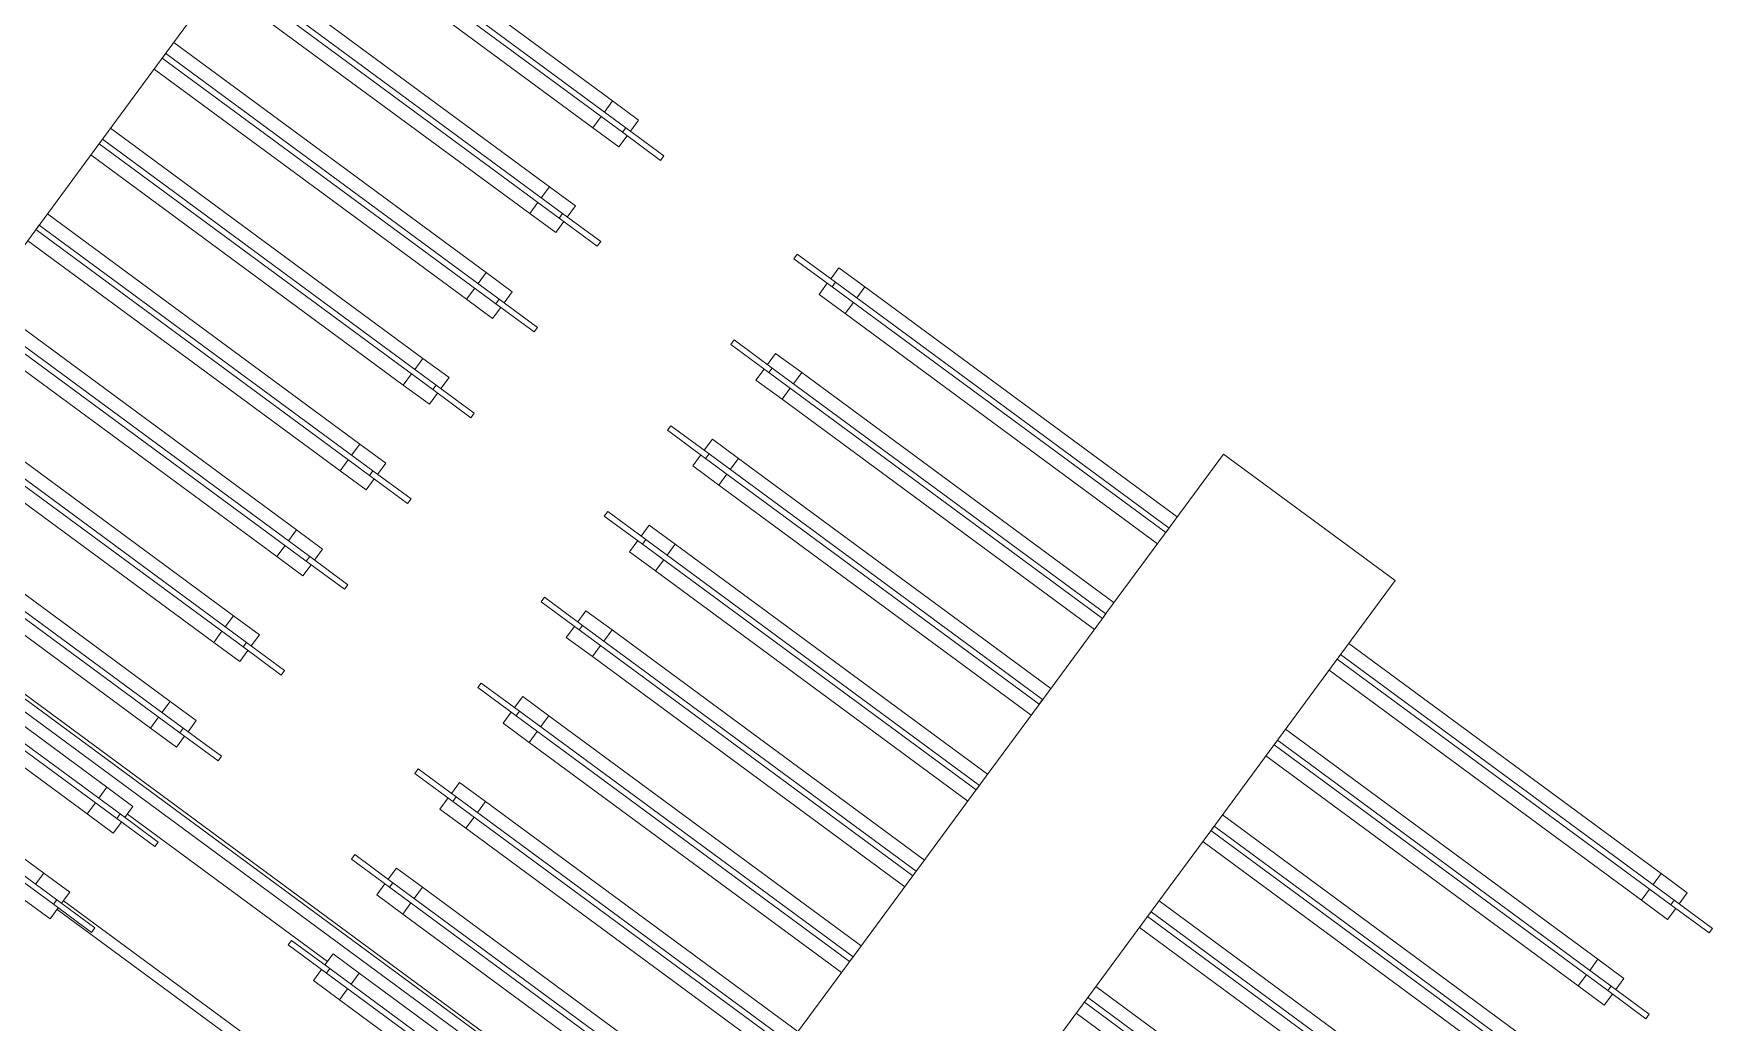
# Model space of a CAD drawing. Header units: metres. Extents: x 432095 to 435012, y 2470938 to 2473256.
# Drawn here: x 433772.481 to 433773.19, y 2471291.926 to 2471292.343 of the extents above; entities that cross this region are included whole.
import ezdxf

# ---------------------------------------------------------------- set-up
doc = ezdxf.new("R2010")
doc.units = ezdxf.units.M
doc.header["$MEASUREMENT"] = 0
doc.layers.add('cong trinh tram 110kv', color=7, linetype='Continuous', lineweight=5)

# ---------------------------------------------------------------- blocks, each defined once
blk = doc.blocks.new('MB D$0$mba 1')
at = {"layer": 'cong trinh tram 110kv'}
for p, q in [((-19055.21, 4126.45), (-19068.87, 4126.45)), ((-19055.21, 4126.45), (-19055.21, 4120.65)), ((-19057.71, 4120.65), (-19232.71, 4120.65)), ((-19057.71, 4120.65), (-19037.71, 4120.65)), ((-19057.71, 4120.65), (-19057.71, 4118.25)), ((-19055.21, 4121.45), (-18950.21, 4121.45)), ((-19037.71, 4118.25), (-19037.71, 4120.65)), ((-19232.71, 4118.25), (-19057.71, 4118.25)), ((-19068.87, 4112.45), (-19232.71, 4112.45)), ((-19068.87, 4112.45), (-19068.87, 4118.25)), ((-19068.87, 4112.45), (-19055.21, 4112.45)), ((-19037.71, 4118.25), (-19057.71, 4118.25)), ((-19055.21, 4112.45), (-19055.21, 4118.25)), ((-19055.21, 4116.95), (-18950.21, 4116.95)), ((-19232.71, 4081.45), (-19068.87, 4081.45)), ((-19055.21, 4081.45), (-19068.87, 4081.45)), ((-19068.87, 4081.45), (-19068.87, 4075.65)), ((-19055.21, 4081.45), (-19055.21, 4075.65)), ((-18936.55, 4081.45), (-18950.21, 4081.45)), ((-18950.21, 4081.45), (-18950.21, 4075.65)), ((-18936.55, 4081.45), (-18772.71, 4081.45)), ((-18936.55, 4081.45), (-18936.55, 4075.65)), ((-19057.71, 4075.65), (-19232.71, 4075.65)), ((-19232.71, 4073.25), (-19057.71, 4073.25)), ((-19068.87, 4067.45), (-19068.87, 4073.25)), ((-19057.71, 4075.65), (-19037.71, 4075.65)), ((-19057.71, 4075.65), (-19057.71, 4073.25)), ((-19037.71, 4073.25), (-19057.71, 4073.25)), ((-19055.21, 4067.45), (-19055.21, 4073.25)), ((-19055.21, 4071.45), (-18950.21, 4071.45)), ((-19037.71, 4073.25), (-19037.71, 4075.65)), ((-18967.71, 4075.65), (-18947.71, 4075.65)), ((-18967.71, 4075.65), (-18967.71, 4073.25)), ((-18947.71, 4073.25), (-18967.71, 4073.25)), ((-18950.21, 4067.45), (-18950.21, 4073.25)), ((-18947.71, 4073.25), (-18947.71, 4075.65)), ((-18772.71, 4075.65), (-18947.71, 4075.65)), ((-18947.71, 4073.25), (-18772.71, 4073.25)), ((-18936.55, 4067.45), (-18936.55, 4073.25)), ((-19068.87, 4067.45), (-19232.71, 4067.45)), ((-19232.71, 4062.45), (-18772.71, 4062.45)), ((-19068.87, 4067.45), (-19055.21, 4067.45)), ((-18950.21, 4067.45), (-18936.55, 4067.45)), ((-18772.71, 4067.45), (-18936.55, 4067.45)), ((-19232.71, 4057.95), (-18772.71, 4057.95)), ((-19232.71, 4056.45), (-18772.71, 4056.45)), ((-19232.71, 4036.45), (-19068.87, 4036.45)), ((-19055.21, 4036.45), (-19068.87, 4036.45)), ((-19068.87, 4036.45), (-19068.87, 4030.65)), ((-19055.21, 4036.45), (-19055.21, 4030.65)), ((-18936.55, 4036.45), (-18950.21, 4036.45)), ((-18950.21, 4036.45), (-18950.21, 4030.65)), ((-18936.55, 4036.45), (-18772.71, 4036.45)), ((-18936.55, 4036.45), (-18936.55, 4030.65)), ((-19057.71, 4030.65), (-19232.71, 4030.65)), ((-19232.71, 4028.25), (-19057.71, 4028.25)), ((-19068.87, 4022.45), (-19068.87, 4028.25)), ((-19057.71, 4030.65), (-19037.71, 4030.65)), ((-19057.71, 4030.65), (-19057.71, 4028.25)), ((-19037.71, 4028.25), (-19057.71, 4028.25)), ((-19055.21, 4022.45), (-19055.21, 4028.25)), ((-19037.71, 4028.25), (-19037.71, 4030.65)), ((-18967.71, 4030.65), (-18947.71, 4030.65)), ((-18967.71, 4030.65), (-18967.71, 4028.25)), ((-18947.71, 4028.25), (-18967.71, 4028.25)), ((-18950.21, 4022.45), (-18950.21, 4028.25)), ((-18947.71, 4028.25), (-18947.71, 4030.65)), ((-18772.71, 4030.65), (-18947.71, 4030.65)), ((-18947.71, 4028.25), (-18772.71, 4028.25)), ((-18936.55, 4022.45), (-18936.55, 4028.25)), ((-19068.87, 4022.45), (-19232.71, 4022.45)), ((-19068.87, 4022.45), (-19055.21, 4022.45)), ((-18950.21, 4022.45), (-18936.55, 4022.45)), ((-18772.71, 4022.45), (-18936.55, 4022.45)), ((-19232.71, 3991.45), (-19068.87, 3991.45)), ((-19055.21, 3991.45), (-19068.87, 3991.45)), ((-19068.87, 3991.45), (-19068.87, 3985.65)), ((-19055.21, 3991.45), (-19055.21, 3985.65)), ((-18936.55, 3991.45), (-18950.21, 3991.45)), ((-18950.21, 3991.45), (-18950.21, 3985.65)), ((-18936.55, 3991.45), (-18772.71, 3991.45)), ((-18936.55, 3991.45), (-18936.55, 3985.65)), ((-19057.71, 3985.65), (-19232.71, 3985.65)), ((-19057.71, 3985.65), (-19037.71, 3985.65)), ((-19057.71, 3985.65), (-19057.71, 3983.25)), ((-19037.71, 3983.25), (-19037.71, 3985.65)), ((-18967.71, 3985.65), (-18947.71, 3985.65)), ((-18967.71, 3985.65), (-18967.71, 3983.25)), ((-18947.71, 3983.25), (-18947.71, 3985.65)), ((-18772.71, 3985.65), (-18947.71, 3985.65)), ((-19232.71, 3983.25), (-19057.71, 3983.25)), ((-19068.87, 3977.45), (-19232.71, 3977.45)), ((-19068.87, 3977.45), (-19068.87, 3983.25)), ((-19068.87, 3977.45), (-19055.21, 3977.45)), ((-19037.71, 3983.25), (-19057.71, 3983.25)), ((-19055.21, 3977.45), (-19055.21, 3983.25)), ((-18947.71, 3983.25), (-18967.71, 3983.25)), ((-18950.21, 3977.45), (-18950.21, 3983.25)), ((-18950.21, 3977.45), (-18936.55, 3977.45)), ((-18947.71, 3983.25), (-18772.71, 3983.25)), ((-18936.55, 3977.45), (-18936.55, 3983.25)), ((-18772.71, 3977.45), (-18936.55, 3977.45)), ((-18772.71, 3982.45), (-18772.71, 3941.45)), ((-19232.71, 3946.45), (-19068.87, 3946.45)), ((-19055.21, 3946.45), (-19068.87, 3946.45)), ((-19068.87, 3946.45), (-19068.87, 3940.65)), ((-19055.21, 3946.45), (-19055.21, 3940.65)), ((-18936.55, 3946.45), (-18950.21, 3946.45)), ((-18950.21, 3946.45), (-18950.21, 3940.65)), ((-18936.55, 3946.45), (-18772.71, 3946.45)), ((-18936.55, 3946.45), (-18936.55, 3940.65)), ((-19057.71, 3940.65), (-19232.71, 3940.65)), ((-19232.71, 3938.25), (-19057.71, 3938.25)), ((-19232.71, 3937.45), (-19232.71, 3896.45)), ((-19068.87, 3932.45), (-19068.87, 3938.25)), ((-19057.71, 3940.65), (-19037.71, 3940.65)), ((-19057.71, 3940.65), (-19057.71, 3938.25)), ((-19037.71, 3938.25), (-19057.71, 3938.25)), ((-19055.21, 3932.45), (-19055.21, 3938.25)), ((-19037.71, 3938.25), (-19037.71, 3940.65)), ((-18967.71, 3940.65), (-18947.71, 3940.65)), ((-18967.71, 3940.65), (-18967.71, 3938.25)), ((-18947.71, 3938.25), (-18967.71, 3938.25)), ((-18950.21, 3932.45), (-18950.21, 3938.25)), ((-18947.71, 3938.25), (-18947.71, 3940.65)), ((-18772.71, 3940.65), (-18947.71, 3940.65)), ((-18947.71, 3938.25), (-18772.71, 3938.25)), ((-18936.55, 3932.45), (-18936.55, 3938.25)), ((-18772.71, 3941.45), (-18772.71, 3937.45)), ((-18772.71, 3938.25), (-18772.71, 3940.65)), ((-18772.71, 3937.45), (-18772.71, 3896.45)), ((-18682.71, 3937.45), (-18682.71, 3896.45)), ((-19068.87, 3932.45), (-19232.71, 3932.45)), ((-19068.87, 3932.45), (-19055.21, 3932.45)), ((-18950.21, 3932.45), (-18936.55, 3932.45)), ((-18772.71, 3932.45), (-18936.55, 3932.45)), ((-19232.71, 3901.45), (-19068.87, 3901.45)), ((-19055.21, 3901.45), (-19068.87, 3901.45)), ((-19068.87, 3901.45), (-19068.87, 3895.65)), ((-19055.21, 3901.45), (-19055.21, 3895.65)), ((-18936.55, 3901.45), (-18950.21, 3901.45)), ((-18950.21, 3901.45), (-18950.21, 3895.65)), ((-18936.55, 3901.45), (-18772.71, 3901.45)), ((-18936.55, 3901.45), (-18936.55, 3895.65)), ((-18682.71, 3901.45), (-18518.87, 3901.45)), ((-19232.71, 3892.45), (-19232.71, 3896.45)), ((-19057.71, 3895.65), (-19232.71, 3895.65)), ((-19232.71, 3895.65), (-19232.71, 3893.25)), ((-19232.71, 3893.25), (-19057.71, 3893.25)), ((-19232.71, 3892.45), (-19232.71, 3851.45)), ((-19068.87, 3887.45), (-19068.87, 3893.25)), ((-19057.71, 3895.65), (-19037.71, 3895.65)), ((-19057.71, 3895.65), (-19057.71, 3893.25)), ((-19037.71, 3893.25), (-19057.71, 3893.25)), ((-19055.21, 3887.45), (-19055.21, 3893.25)), ((-19037.71, 3893.25), (-19037.71, 3895.65)), ((-18967.71, 3895.65), (-18947.71, 3895.65)), ((-18967.71, 3895.65), (-18967.71, 3893.25)), ((-18947.71, 3893.25), (-18967.71, 3893.25)), ((-18950.21, 3887.45), (-18950.21, 3893.25)), ((-18947.71, 3893.25), (-18947.71, 3895.65)), ((-18772.71, 3895.65), (-18947.71, 3895.65)), ((-18947.71, 3893.25), (-18772.71, 3893.25)), ((-18936.55, 3887.45), (-18936.55, 3893.25)), ((-18772.71, 3896.45), (-18772.71, 3892.45)), ((-18772.71, 3893.25), (-18772.71, 3895.65)), ((-18772.71, 3892.45), (-18772.71, 3851.45)), ((-18682.71, 3892.45), (-18682.71, 3896.45)), ((-18507.71, 3895.65), (-18682.71, 3895.65)), ((-18682.71, 3895.65), (-18682.71, 3893.25)), ((-18682.71, 3893.25), (-18507.71, 3893.25)), ((-18682.71, 3892.45), (-18682.71, 3851.45)), ((-19068.87, 3887.45), (-19232.71, 3887.45)), ((-19068.87, 3887.45), (-19055.21, 3887.45)), ((-18950.21, 3887.45), (-18936.55, 3887.45)), ((-18772.71, 3887.45), (-18936.55, 3887.45)), ((-18518.87, 3887.45), (-18682.71, 3887.45)), ((-19232.71, 3856.45), (-19068.87, 3856.45)), ((-19232.71, 3847.45), (-19232.71, 3851.45)), ((-19057.71, 3850.65), (-19232.71, 3850.65)), ((-19232.71, 3850.65), (-19232.71, 3848.25)), ((-19055.21, 3856.45), (-19068.87, 3856.45)), ((-19068.87, 3856.45), (-19068.87, 3850.65)), ((-19057.71, 3850.65), (-19037.71, 3850.65)), ((-19057.71, 3850.65), (-19057.71, 3848.25)), ((-19055.21, 3856.45), (-19055.21, 3850.65)), ((-19037.71, 3848.25), (-19037.71, 3850.65)), ((-18967.71, 3850.65), (-18947.71, 3850.65)), ((-18967.71, 3850.65), (-18967.71, 3848.25)), ((-18936.55, 3856.45), (-18950.21, 3856.45)), ((-18950.21, 3856.45), (-18950.21, 3850.65)), ((-18947.71, 3848.25), (-18947.71, 3850.65)), ((-18772.71, 3850.65), (-18947.71, 3850.65)), ((-18936.55, 3856.45), (-18772.71, 3856.45)), ((-18936.55, 3856.45), (-18936.55, 3850.65)), ((-18772.71, 3851.45), (-18772.71, 3847.45)), ((-18772.71, 3848.25), (-18772.71, 3850.65)), ((-18682.71, 3856.45), (-18518.87, 3856.45)), ((-18682.71, 3847.45), (-18682.71, 3851.45)), ((-18507.71, 3850.65), (-18682.71, 3850.65)), ((-18682.71, 3850.65), (-18682.71, 3848.25)), ((-19232.71, 3848.25), (-19057.71, 3848.25)), ((-19232.71, 3847.45), (-19232.71, 3806.45)), ((-19068.87, 3842.45), (-19068.87, 3848.25)), ((-19037.71, 3848.25), (-19057.71, 3848.25)), ((-19055.21, 3842.45), (-19055.21, 3848.25)), ((-18947.71, 3848.25), (-18967.71, 3848.25)), ((-18950.21, 3842.45), (-18950.21, 3848.25)), ((-18947.71, 3848.25), (-18772.71, 3848.25)), ((-18936.55, 3842.45), (-18936.55, 3848.25)), ((-18772.71, 3847.45), (-18772.71, 3806.45)), ((-18682.71, 3848.25), (-18507.71, 3848.25)), ((-18682.71, 3847.45), (-18682.71, 3806.45)), ((-19068.87, 3842.45), (-19232.71, 3842.45)), ((-19068.87, 3842.45), (-19055.21, 3842.45)), ((-18950.21, 3842.45), (-18936.55, 3842.45)), ((-18772.71, 3842.45), (-18936.55, 3842.45)), ((-18518.87, 3842.45), (-18682.71, 3842.45)), ((-19232.71, 3811.45), (-19068.87, 3811.45)), ((-19055.21, 3811.45), (-19068.87, 3811.45)), ((-19068.87, 3811.45), (-19068.87, 3805.65)), ((-19055.21, 3811.45), (-19055.21, 3805.65)), ((-18936.55, 3811.45), (-18950.21, 3811.45)), ((-18950.21, 3811.45), (-18950.21, 3805.65)), ((-18936.55, 3811.45), (-18772.71, 3811.45)), ((-18936.55, 3811.45), (-18936.55, 3805.65)), ((-18682.71, 3811.45), (-18518.87, 3811.45)), ((-19232.71, 3802.45), (-19232.71, 3806.45)), ((-19057.71, 3805.65), (-19232.71, 3805.65)), ((-19232.71, 3805.65), (-19232.71, 3803.25)), ((-19232.71, 3803.25), (-19057.71, 3803.25)), ((-19232.71, 3802.45), (-19232.71, 3761.45)), ((-19068.87, 3797.45), (-19068.87, 3803.25)), ((-19057.71, 3805.65), (-19037.71, 3805.65)), ((-19057.71, 3805.65), (-19057.71, 3803.25)), ((-19037.71, 3803.25), (-19057.71, 3803.25)), ((-19055.21, 3797.45), (-19055.21, 3803.25)), ((-19037.71, 3803.25), (-19037.71, 3805.65)), ((-18967.71, 3805.65), (-18947.71, 3805.65)), ((-18967.71, 3805.65), (-18967.71, 3803.25)), ((-18947.71, 3803.25), (-18967.71, 3803.25)), ((-18950.21, 3797.45), (-18950.21, 3803.25)), ((-18947.71, 3803.25), (-18947.71, 3805.65)), ((-18772.71, 3805.65), (-18947.71, 3805.65)), ((-18947.71, 3803.25), (-18772.71, 3803.25)), ((-18936.55, 3797.45), (-18936.55, 3803.25)), ((-18772.71, 3806.45), (-18772.71, 3802.45)), ((-18772.71, 3803.25), (-18772.71, 3805.65)), ((-18772.71, 3802.45), (-18772.71, 3761.45)), ((-18682.71, 3802.45), (-18682.71, 3806.45)), ((-18507.71, 3805.65), (-18682.71, 3805.65)), ((-18682.71, 3805.65), (-18682.71, 3803.25)), ((-18682.71, 3803.25), (-18507.71, 3803.25)), ((-18682.71, 3802.45), (-18682.71, 3761.45)), ((-19068.87, 3797.45), (-19232.71, 3797.45)), ((-19068.87, 3797.45), (-19055.21, 3797.45)), ((-18950.21, 3797.45), (-18936.55, 3797.45)), ((-18772.71, 3797.45), (-18936.55, 3797.45)), ((-18518.87, 3797.45), (-18682.71, 3797.45)), ((-19232.71, 3766.45), (-19068.87, 3766.45)), ((-19055.21, 3766.45), (-19068.87, 3766.45)), ((-19068.87, 3766.45), (-19068.87, 3760.65)), ((-19055.21, 3766.45), (-19055.21, 3760.65)), ((-18936.55, 3766.45), (-18950.21, 3766.45)), ((-18950.21, 3766.45), (-18950.21, 3760.65)), ((-18936.55, 3766.45), (-18772.71, 3766.45)), ((-18936.55, 3766.45), (-18936.55, 3760.65)), ((-18682.71, 3766.45), (-18518.87, 3766.45)), ((-18505.21, 3766.45), (-18518.87, 3766.45)), ((-18518.87, 3766.45), (-18518.87, 3760.65)), ((-18505.21, 3766.45), (-18505.21, 3760.65)), ((-19057.71, 3760.65), (-19232.71, 3760.65)), ((-19232.71, 3758.25), (-19057.71, 3758.25)), ((-19068.87, 3752.45), (-19068.87, 3758.25)), ((-19057.71, 3760.65), (-19037.71, 3760.65)), ((-19057.71, 3760.65), (-19057.71, 3758.25)), ((-19037.71, 3758.25), (-19057.71, 3758.25)), ((-19055.21, 3752.45), (-19055.21, 3758.25)), ((-19037.71, 3758.25), (-19037.71, 3760.65)), ((-18967.71, 3760.65), (-18947.71, 3760.65)), ((-18967.71, 3760.65), (-18967.71, 3758.25)), ((-18947.71, 3758.25), (-18967.71, 3758.25)), ((-18950.21, 3752.45), (-18950.21, 3758.25)), ((-18947.71, 3758.25), (-18947.71, 3760.65)), ((-18772.71, 3760.65), (-18947.71, 3760.65)), ((-18947.71, 3758.25), (-18772.71, 3758.25)), ((-18936.55, 3752.45), (-18936.55, 3758.25)), ((-18772.71, 3761.45), (-18772.71, 3757.45)), ((-18772.71, 3758.25), (-18772.71, 3760.65)), ((-18772.71, 3757.45), (-18772.71, 3716.45)), ((-18682.71, 3757.45), (-18682.71, 3761.45)), ((-18507.71, 3760.65), (-18682.71, 3760.65)), ((-18682.71, 3760.65), (-18682.71, 3758.25)), ((-18682.71, 3758.25), (-18507.71, 3758.25)), ((-18682.71, 3757.45), (-18682.71, 3716.45)), ((-18518.87, 3752.45), (-18518.87, 3758.25)), ((-18507.71, 3760.65), (-18487.71, 3760.65)), ((-18507.71, 3760.65), (-18507.71, 3758.25)), ((-18487.71, 3758.25), (-18507.71, 3758.25)), ((-18505.21, 3752.45), (-18505.21, 3758.25)), ((-18487.71, 3758.25), (-18487.71, 3760.65)), ((-19068.87, 3752.45), (-19232.71, 3752.45)), ((-19068.87, 3752.45), (-19055.21, 3752.45)), ((-18950.21, 3752.45), (-18936.55, 3752.45)), ((-18772.71, 3752.45), (-18936.55, 3752.45)), ((-18518.87, 3752.45), (-18682.71, 3752.45)), ((-18518.87, 3752.45), (-18505.21, 3752.45)), ((-19232.71, 3721.45), (-19068.87, 3721.45)), ((-19057.71, 3715.65), (-19232.71, 3715.65)), ((-19055.21, 3721.45), (-19068.87, 3721.45)), ((-19068.87, 3721.45), (-19068.87, 3715.65)), ((-19057.71, 3715.65), (-19037.71, 3715.65)), ((-19057.71, 3715.65), (-19057.71, 3713.25)), ((-19055.21, 3721.45), (-19055.21, 3715.65)), ((-19037.71, 3713.25), (-19037.71, 3715.65)), ((-18967.71, 3715.65), (-18947.71, 3715.65)), ((-18967.71, 3715.65), (-18967.71, 3713.25)), ((-18936.55, 3721.45), (-18950.21, 3721.45)), ((-18950.21, 3721.45), (-18950.21, 3715.65)), ((-18947.71, 3713.25), (-18947.71, 3715.65)), ((-18772.71, 3715.65), (-18947.71, 3715.65)), ((-18936.55, 3721.45), (-18772.71, 3721.45)), ((-18936.55, 3721.45), (-18936.55, 3715.65)), ((-18772.71, 3716.45), (-18772.71, 3712.45)), ((-18772.71, 3713.25), (-18772.71, 3715.65)), ((-18682.71, 3721.45), (-18518.87, 3721.45)), ((-18682.71, 3712.45), (-18682.71, 3716.45)), ((-18507.71, 3715.65), (-18682.71, 3715.65)), ((-18682.71, 3715.65), (-18682.71, 3713.25)), ((-18505.21, 3721.45), (-18518.87, 3721.45)), ((-18518.87, 3721.45), (-18518.87, 3715.65)), ((-18507.71, 3715.65), (-18487.71, 3715.65)), ((-18507.71, 3715.65), (-18507.71, 3713.25)), ((-18505.21, 3721.45), (-18505.21, 3715.65)), ((-18487.71, 3713.25), (-18487.71, 3715.65)), ((-19232.71, 3713.25), (-19057.71, 3713.25)), ((-19068.87, 3707.45), (-19068.87, 3713.25)), ((-19037.71, 3713.25), (-19057.71, 3713.25)), ((-19055.21, 3707.45), (-19055.21, 3713.25)), ((-18947.71, 3713.25), (-18967.71, 3713.25)), ((-18950.21, 3707.45), (-18950.21, 3713.25)), ((-18947.71, 3713.25), (-18772.71, 3713.25)), ((-18936.55, 3707.45), (-18936.55, 3713.25)), ((-18772.71, 3712.45), (-18772.71, 3674.45)), ((-18682.71, 3713.25), (-18507.71, 3713.25)), ((-18682.71, 3712.45), (-18682.71, 3674.45)), ((-18518.87, 3707.45), (-18518.87, 3713.25)), ((-18487.71, 3713.25), (-18507.71, 3713.25)), ((-18505.21, 3707.45), (-18505.21, 3713.25)), ((-19068.87, 3707.45), (-19232.71, 3707.45)), ((-19068.87, 3707.45), (-19055.21, 3707.45)), ((-18950.21, 3707.45), (-18936.55, 3707.45)), ((-18772.71, 3707.45), (-18936.55, 3707.45)), ((-18518.87, 3707.45), (-18682.71, 3707.45)), ((-18518.87, 3707.45), (-18505.21, 3707.45)), ((-18772.71, 3674.45), (-18682.71, 3674.45))]:
    blk.add_line(p, q, dxfattribs=at)

msp = doc.modelspace()

# ---------------------------------------------------------------- block references
at = {"layer": 'cong trinh tram 110kv', "xscale": -0.001000000032834317, "yscale": 0.00100000003283925, "zscale": 0.001, "rotation": 143.6153590623919}
msp.add_blockref('MB D$0$mba 1', (433790.27619, 2471283.98794), dxfattribs=at)

doc.saveas('drawing.dxf')
